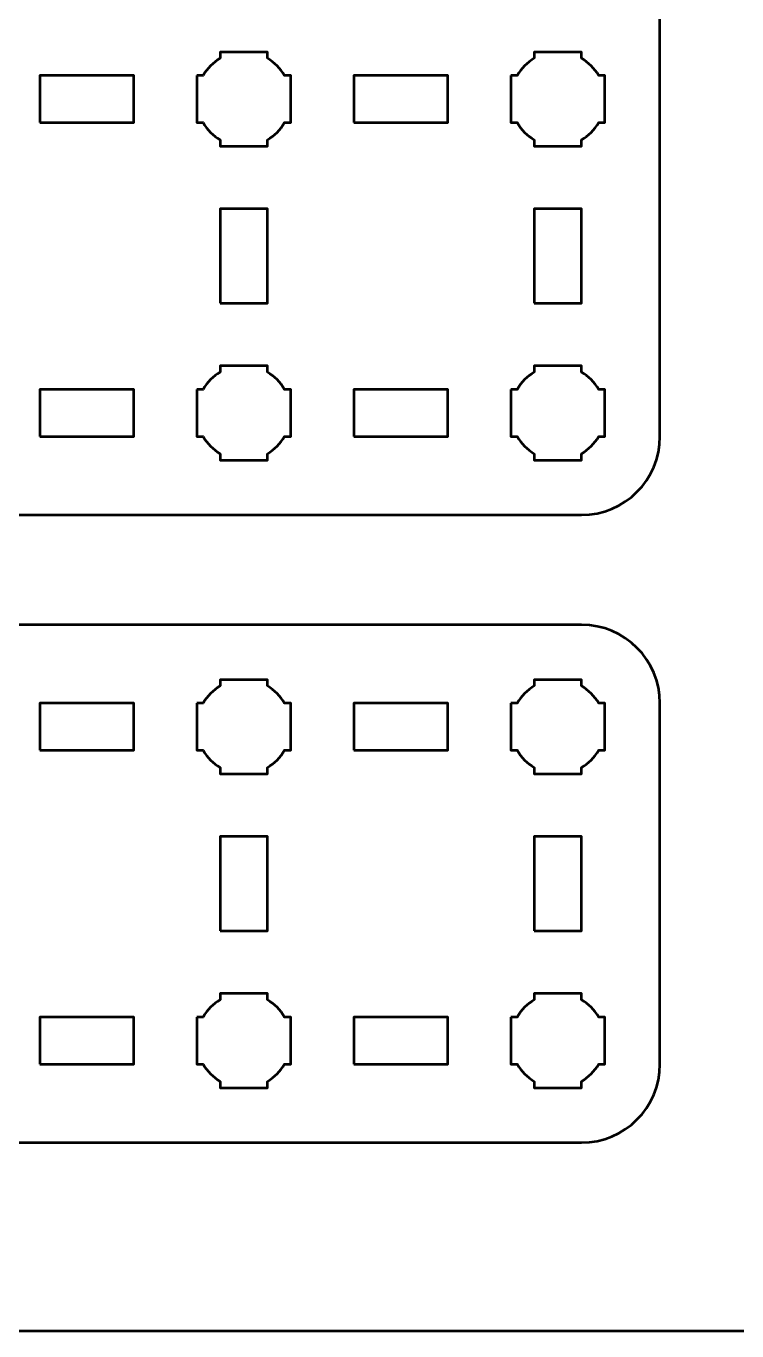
# Model space of a CAD drawing. Header units: centimetres. Extents: x -21 to 0, y -29.7 to 0.
# Drawn here: x -16.89 to -12.36, y -29.7 to -21.38 of the extents above; entities that cross this region are included whole.
import ezdxf

# ---------------------------------------------------------------- set-up
doc = ezdxf.new("R2010")
doc.units = ezdxf.units.CM
doc.header["$MEASUREMENT"] = 0
doc.layers.add('Layer 1', color=7, linetype='Continuous')

msp = doc.modelspace()

# ---------------------------------------------------------------- linework, layer by layer
at = {"layer": 'Layer 1', "lineweight": 53}
for points in [[(-16.8, -22), (-16.2, -22), (-16.2, -21.7), (-16.8, -21.7), (-16.8, -22)], [(-14.8, -22), (-14.2, -22), (-14.2, -21.7), (-14.8, -21.7), (-14.8, -22)], [(-15.65, -23.15), (-15.35, -23.15), (-15.35, -22.55), (-15.65, -22.55), (-15.65, -23.15)], [(-13.65, -23.15), (-13.35, -23.15), (-13.35, -22.55), (-13.65, -22.55), (-13.65, -23.15)], [(-16.8, -24), (-16.2, -24), (-16.2, -23.7), (-16.8, -23.7), (-16.8, -24)], [(-14.8, -24), (-14.2, -24), (-14.2, -23.7), (-14.8, -23.7), (-14.8, -24)], [(-16.8, -26), (-16.2, -26), (-16.2, -25.7), (-16.8, -25.7), (-16.8, -26)], [(-14.8, -26), (-14.2, -26), (-14.2, -25.7), (-14.8, -25.7), (-14.8, -26)], [(-15.65, -27.15), (-15.35, -27.15), (-15.35, -26.55), (-15.65, -26.55), (-15.65, -27.15)], [(-13.65, -27.15), (-13.35, -27.15), (-13.35, -26.55), (-13.65, -26.55), (-13.65, -27.15)], [(-16.8, -28), (-16.2, -28), (-16.2, -27.7), (-16.8, -27.7), (-16.8, -28)], [(-14.8, -28), (-14.2, -28), (-14.2, -27.7), (-14.8, -27.7), (-14.8, -28)]]:
    msp.add_lwpolyline(points, close=True, dxfattribs=at)
at = {"layer": 'Layer 1', "color": 1, "lineweight": 53}
msp.add_open_spline([(-21.00003, -29.19995), (-21.00003, -29.19995), (-21.00003, -5.89992), (-21.00003, -5.89992), (-21.00003, -5.89992), (-21.00003, -5.81709), (-20.93286, -5.74992), (-20.85003, -5.74992), (-20.85003, -5.74992), (-20.7672, -5.74992), (-20.70003, -5.68275), (-20.70003, -5.59992), (-20.70003, -5.59992), (-20.70003, -5.51709), (-20.7672, -5.44992), (-20.85003, -5.44992), (-20.85003, -5.44992), (-20.93286, -5.44992), (-21.00003, -5.38275), (-21.00003, -5.29992), (-21.00003, -5.29992), (-21.00003, -5.21709), (-20.93286, -5.14992), (-20.85003, -5.14992), (-20.85003, -5.14992), (-20.7672, -5.14992), (-20.70003, -5.08275), (-20.70003, -4.99992), (-20.70003, -4.99992), (-20.70003, -4.91709), (-20.7672, -4.84992), (-20.85003, -4.84992), (-20.85003, -4.84992), (-20.93286, -4.84992), (-21.00003, -4.78275), (-21.00003, -4.69992), (-21.00003, -4.69992), (-21.00003, -4.61709), (-20.93286, -4.54992), (-20.85003, -4.54992), (-20.85003, -4.54992), (-20.7672, -4.54992), (-20.70003, -4.48275), (-20.70003, -4.39992), (-20.70003, -4.39992), (-20.70003, -4.31709), (-20.7672, -4.24992), (-20.85003, -4.24992), (-20.85003, -4.24992), (-20.93286, -4.24992), (-21.00003, -4.18275), (-21.00003, -4.09992), (-21.00003, -4.09992), (-21.00003, -4.01709), (-20.93286, -3.94992), (-20.85003, -3.94992), (-20.85003, -3.94992), (-20.7672, -3.94992), (-20.70003, -3.88275), (-20.70003, -3.79992), (-20.70003, -3.79992), (-20.70003, -3.71709), (-20.7672, -3.64992), (-20.85003, -3.64992), (-20.85003, -3.64992), (-20.93286, -3.64992), (-21.00003, -3.58275), (-21.00003, -3.49992), (-21.00003, -3.49992), (-21.00003, -3.41709), (-20.93286, -3.34992), (-20.85003, -3.34992), (-20.85003, -3.34992), (-20.7672, -3.34992), (-20.70003, -3.28275), (-20.70003, -3.19992), (-20.70003, -3.19992), (-20.70003, -3.11709), (-20.7672, -3.04992), (-20.85003, -3.04992), (-20.85003, -3.04992), (-20.93286, -3.04992), (-21.00003, -2.98275), (-21.00003, -2.89992), (-21.00003, -2.89992), (-21.00003, -2.81709), (-20.93286, -2.74992), (-20.85003, -2.74992), (-20.85003, -2.74992), (-20.7672, -2.74992), (-20.70003, -2.68275), (-20.70003, -2.59992), (-20.70003, -2.59992), (-20.70003, -2.51709), (-20.7672, -2.44992), (-20.85003, -2.44992), (-20.85003, -2.44992), (-20.93286, -2.44992), (-21.00003, -2.38275), (-21.00003, -2.29992), (-21.00003, -2.29992), (-21.00003, -2.21709), (-20.93286, -2.14992), (-20.85003, -2.14992), (-20.85003, -2.14992), (-20.7672, -2.14992), (-20.70003, -2.08275), (-20.70003, -1.99992), (-20.70003, -1.99992), (-20.70003, -1.91709), (-20.7672, -1.84992), (-20.85003, -1.84992), (-20.85003, -1.84992), (-20.93286, -1.84992), (-21.00003, -1.78275), (-21.00003, -1.69992), (-21.00003, -1.69992), (-21.00003, -1.61709), (-20.93286, -1.54992), (-20.85003, -1.54992), (-20.85003, -1.54992), (-20.7672, -1.54992), (-20.70003, -1.48275), (-20.70003, -1.39992), (-20.70003, -1.39992), (-20.70003, -1.31709), (-20.7672, -1.24992), (-20.85003, -1.24992), (-20.85003, -1.24992), (-20.93286, -1.24992), (-21.00003, -1.18275), (-21.00003, -1.09992), (-21.00003, -1.09992), (-21.00003, -1.09992), (-21.00003, -0.49992), (-21.00003, -0.49992), (-21.00003, -0.49992), (-21.00003, -0.22295), (-20.77694, 0.00004), (-20.49994, 0.00004), (-20.49994, 0.00004), (-20.49994, 0.00004), (-0.50008, 0.00004), (-0.50008, 0.00004), (-0.50008, 0.00004), (-0.22294, 0.00004), (0.00002, -0.22295), (0.00002, -0.49992), (0.00002, -0.49992), (0.00002, -0.49992), (0.00002, -29.19995), (0.00002, -29.19995), (0.00002, -29.19995), (0.00002, -29.47695), (-0.22294, -29.70004), (-0.50008, -29.70004), (-0.50008, -29.70004), (-0.50008, -29.70004), (-20.49994, -29.70004), (-20.49994, -29.70004), (-20.49994, -29.70004), (-20.77694, -29.70004), (-21.00003, -29.47695), (-21.00003, -29.19995)], degree=3, knots=[0, 0, 0, 0, 0.0243902, 0.0243902, 0.0243902, 0.0243902, 0.0487805, 0.0487805, 0.0487805, 0.0487805, 0.0731707, 0.0731707, 0.0731707, 0.0731707, 0.097561, 0.097561, 0.097561, 0.097561, 0.1219512, 0.1219512, 0.1219512, 0.1219512, 0.1463415, 0.1463415, 0.1463415, 0.1463415, 0.1707317, 0.1707317, 0.1707317, 0.1707317, 0.195122, 0.195122, 0.195122, 0.195122, 0.2195122, 0.2195122, 0.2195122, 0.2195122, 0.2439024, 0.2439024, 0.2439024, 0.2439024, 0.2682927, 0.2682927, 0.2682927, 0.2682927, 0.2926829, 0.2926829, 0.2926829, 0.2926829, 0.3170732, 0.3170732, 0.3170732, 0.3170732, 0.3414634, 0.3414634, 0.3414634, 0.3414634, 0.3658537, 0.3658537, 0.3658537, 0.3658537, 0.3902439, 0.3902439, 0.3902439, 0.3902439, 0.4146341, 0.4146341, 0.4146341, 0.4146341, 0.4390244, 0.4390244, 0.4390244, 0.4390244, 0.4634146, 0.4634146, 0.4634146, 0.4634146, 0.4878049, 0.4878049, 0.4878049, 0.4878049, 0.5121951, 0.5121951, 0.5121951, 0.5121951, 0.5365854, 0.5365854, 0.5365854, 0.5365854, 0.5609756, 0.5609756, 0.5609756, 0.5609756, 0.5853659, 0.5853659, 0.5853659, 0.5853659, 0.6097561, 0.6097561, 0.6097561, 0.6097561, 0.6341463, 0.6341463, 0.6341463, 0.6341463, 0.6585366, 0.6585366, 0.6585366, 0.6585366, 0.6829268, 0.6829268, 0.6829268, 0.6829268, 0.7073171, 0.7073171, 0.7073171, 0.7073171, 0.7317073, 0.7317073, 0.7317073, 0.7317073, 0.7560976, 0.7560976, 0.7560976, 0.7560976, 0.7804878, 0.7804878, 0.7804878, 0.7804878, 0.804878, 0.804878, 0.804878, 0.804878, 0.8292683, 0.8292683, 0.8292683, 0.8292683, 0.8536585, 0.8536585, 0.8536585, 0.8536585, 0.8780488, 0.8780488, 0.8780488, 0.8780488, 0.902439, 0.902439, 0.902439, 0.902439, 0.9268293, 0.9268293, 0.9268293, 0.9268293, 0.9512195, 0.9512195, 0.9512195, 0.9512195, 0.9756098, 0.9756098, 0.9756098, 0.9756098, 1, 1, 1, 1], dxfattribs=at)
at = {"layer": 'Layer 1', "color": 3, "lineweight": 53}
for points in [[(-20.15, -24), (-20.15, -24), (-20.15, -17.7), (-20.15, -17.7), (-20.15, -17.7), (-20.15, -17.42391), (-19.92609, -17.2), (-19.65, -17.2), (-19.65, -17.2), (-19.65, -17.2), (-13.35, -17.2), (-13.35, -17.2), (-13.35, -17.2), (-13.07391, -17.2), (-12.85, -17.42391), (-12.85, -17.7), (-12.85, -17.7), (-12.85, -17.7), (-12.85, -24), (-12.85, -24), (-12.85, -24), (-12.85, -24.27609), (-13.07391, -24.5), (-13.35, -24.5), (-13.35, -24.5), (-13.35, -24.5), (-19.65, -24.5), (-19.65, -24.5), (-19.65, -24.5), (-19.92609, -24.5), (-20.15, -24.27609), (-20.15, -24)], [(-20.15, -28), (-20.15, -28), (-20.15, -25.7), (-20.15, -25.7), (-20.15, -25.7), (-20.15, -25.42391), (-19.92609, -25.2), (-19.65, -25.2), (-19.65, -25.2), (-19.65, -25.2), (-13.35, -25.2), (-13.35, -25.2), (-13.35, -25.2), (-13.07391, -25.2), (-12.85, -25.42391), (-12.85, -25.7), (-12.85, -25.7), (-12.85, -25.7), (-12.85, -28), (-12.85, -28), (-12.85, -28), (-12.85, -28.27609), (-13.07391, -28.5), (-13.35, -28.5), (-13.35, -28.5), (-13.35, -28.5), (-19.65, -28.5), (-19.65, -28.5), (-19.65, -28.5), (-19.92609, -28.5), (-20.15, -28.27609), (-20.15, -28)]]:
    msp.add_open_spline(points, degree=3, knots=[0, 0, 0, 0, 0.125, 0.125, 0.125, 0.125, 0.25, 0.25, 0.25, 0.25, 0.375, 0.375, 0.375, 0.375, 0.5, 0.5, 0.5, 0.5, 0.625, 0.625, 0.625, 0.625, 0.75, 0.75, 0.75, 0.75, 0.875, 0.875, 0.875, 0.875, 1, 1, 1, 1], dxfattribs=at)
at = {"layer": 'Layer 1', "lineweight": 53}
for points in [[(-15.8, -21.7), (-15.8, -21.7), (-15.75985, -21.7), (-15.75985, -21.7), (-15.75985, -21.7), (-15.7335, -21.65447), (-15.69553, -21.6165), (-15.65, -21.59015), (-15.65, -21.59015), (-15.65, -21.59015), (-15.65, -21.55), (-15.65, -21.55), (-15.65, -21.55), (-15.65, -21.55), (-15.5, -21.55), (-15.5, -21.55), (-15.5, -21.55), (-15.5, -21.55), (-15.35, -21.55), (-15.35, -21.55), (-15.35, -21.55), (-15.35, -21.55), (-15.35, -21.59015), (-15.35, -21.59015), (-15.35, -21.59015), (-15.30447, -21.6165), (-15.2665, -21.65447), (-15.24015, -21.7), (-15.24015, -21.7), (-15.24015, -21.7), (-15.2, -21.7), (-15.2, -21.7), (-15.2, -21.7), (-15.2, -21.7), (-15.2, -21.85), (-15.2, -21.85), (-15.2, -21.85), (-15.2, -21.85), (-15.2, -22), (-15.2, -22), (-15.2, -22), (-15.2, -22), (-15.24015, -22), (-15.24015, -22), (-15.24015, -22), (-15.2665, -22.04553), (-15.30447, -22.0835), (-15.35, -22.10985), (-15.35, -22.10985), (-15.35, -22.10985), (-15.35, -22.15), (-15.35, -22.15), (-15.35, -22.15), (-15.35, -22.15), (-15.5, -22.15), (-15.5, -22.15), (-15.5, -22.15), (-15.5, -22.15), (-15.65, -22.15), (-15.65, -22.15), (-15.65, -22.15), (-15.65, -22.15), (-15.65, -22.10985), (-15.65, -22.10985), (-15.65, -22.10985), (-15.69553, -22.0835), (-15.7335, -22.04553), (-15.75985, -22), (-15.75985, -22), (-15.75985, -22), (-15.8, -22), (-15.8, -22), (-15.8, -22), (-15.8, -22), (-15.8, -21.85), (-15.8, -21.85), (-15.8, -21.85), (-15.8, -21.85), (-15.8, -21.7), (-15.8, -21.7)], [(-13.8, -21.7), (-13.8, -21.7), (-13.75985, -21.7), (-13.75985, -21.7), (-13.75985, -21.7), (-13.7335, -21.65447), (-13.69553, -21.6165), (-13.65, -21.59015), (-13.65, -21.59015), (-13.65, -21.59015), (-13.65, -21.55), (-13.65, -21.55), (-13.65, -21.55), (-13.65, -21.55), (-13.5, -21.55), (-13.5, -21.55), (-13.5, -21.55), (-13.5, -21.55), (-13.35, -21.55), (-13.35, -21.55), (-13.35, -21.55), (-13.35, -21.55), (-13.35, -21.59015), (-13.35, -21.59015), (-13.35, -21.59015), (-13.30447, -21.6165), (-13.2665, -21.65447), (-13.24015, -21.7), (-13.24015, -21.7), (-13.24015, -21.7), (-13.2, -21.7), (-13.2, -21.7), (-13.2, -21.7), (-13.2, -21.7), (-13.2, -21.85), (-13.2, -21.85), (-13.2, -21.85), (-13.2, -21.85), (-13.2, -22), (-13.2, -22), (-13.2, -22), (-13.2, -22), (-13.24015, -22), (-13.24015, -22), (-13.24015, -22), (-13.2665, -22.04553), (-13.30447, -22.0835), (-13.35, -22.10985), (-13.35, -22.10985), (-13.35, -22.10985), (-13.35, -22.15), (-13.35, -22.15), (-13.35, -22.15), (-13.35, -22.15), (-13.5, -22.15), (-13.5, -22.15), (-13.5, -22.15), (-13.5, -22.15), (-13.65, -22.15), (-13.65, -22.15), (-13.65, -22.15), (-13.65, -22.15), (-13.65, -22.10985), (-13.65, -22.10985), (-13.65, -22.10985), (-13.69553, -22.0835), (-13.7335, -22.04553), (-13.75985, -22), (-13.75985, -22), (-13.75985, -22), (-13.8, -22), (-13.8, -22), (-13.8, -22), (-13.8, -22), (-13.8, -21.85), (-13.8, -21.85), (-13.8, -21.85), (-13.8, -21.85), (-13.8, -21.7), (-13.8, -21.7)], [(-15.8, -23.7), (-15.8, -23.7), (-15.75985, -23.7), (-15.75985, -23.7), (-15.75985, -23.7), (-15.7335, -23.65447), (-15.69553, -23.6165), (-15.65, -23.59015), (-15.65, -23.59015), (-15.65, -23.59015), (-15.65, -23.55), (-15.65, -23.55), (-15.65, -23.55), (-15.65, -23.55), (-15.5, -23.55), (-15.5, -23.55), (-15.5, -23.55), (-15.5, -23.55), (-15.35, -23.55), (-15.35, -23.55), (-15.35, -23.55), (-15.35, -23.55), (-15.35, -23.59015), (-15.35, -23.59015), (-15.35, -23.59015), (-15.30447, -23.6165), (-15.2665, -23.65447), (-15.24015, -23.7), (-15.24015, -23.7), (-15.24015, -23.7), (-15.2, -23.7), (-15.2, -23.7), (-15.2, -23.7), (-15.2, -23.7), (-15.2, -23.85), (-15.2, -23.85), (-15.2, -23.85), (-15.2, -23.85), (-15.2, -24), (-15.2, -24), (-15.2, -24), (-15.2, -24), (-15.24015, -24), (-15.24015, -24), (-15.24015, -24), (-15.2665, -24.04553), (-15.30447, -24.0835), (-15.35, -24.10985), (-15.35, -24.10985), (-15.35, -24.10985), (-15.35, -24.15), (-15.35, -24.15), (-15.35, -24.15), (-15.35, -24.15), (-15.5, -24.15), (-15.5, -24.15), (-15.5, -24.15), (-15.5, -24.15), (-15.65, -24.15), (-15.65, -24.15), (-15.65, -24.15), (-15.65, -24.15), (-15.65, -24.10985), (-15.65, -24.10985), (-15.65, -24.10985), (-15.69553, -24.0835), (-15.7335, -24.04553), (-15.75985, -24), (-15.75985, -24), (-15.75985, -24), (-15.8, -24), (-15.8, -24), (-15.8, -24), (-15.8, -24), (-15.8, -23.85), (-15.8, -23.85), (-15.8, -23.85), (-15.8, -23.85), (-15.8, -23.7), (-15.8, -23.7)], [(-13.8, -23.7), (-13.8, -23.7), (-13.75985, -23.7), (-13.75985, -23.7), (-13.75985, -23.7), (-13.7335, -23.65447), (-13.69553, -23.6165), (-13.65, -23.59015), (-13.65, -23.59015), (-13.65, -23.59015), (-13.65, -23.55), (-13.65, -23.55), (-13.65, -23.55), (-13.65, -23.55), (-13.5, -23.55), (-13.5, -23.55), (-13.5, -23.55), (-13.5, -23.55), (-13.35, -23.55), (-13.35, -23.55), (-13.35, -23.55), (-13.35, -23.55), (-13.35, -23.59015), (-13.35, -23.59015), (-13.35, -23.59015), (-13.30447, -23.6165), (-13.2665, -23.65447), (-13.24015, -23.7), (-13.24015, -23.7), (-13.24015, -23.7), (-13.2, -23.7), (-13.2, -23.7), (-13.2, -23.7), (-13.2, -23.7), (-13.2, -23.85), (-13.2, -23.85), (-13.2, -23.85), (-13.2, -23.85), (-13.2, -24), (-13.2, -24), (-13.2, -24), (-13.2, -24), (-13.24015, -24), (-13.24015, -24), (-13.24015, -24), (-13.2665, -24.04553), (-13.30447, -24.0835), (-13.35, -24.10985), (-13.35, -24.10985), (-13.35, -24.10985), (-13.35, -24.15), (-13.35, -24.15), (-13.35, -24.15), (-13.35, -24.15), (-13.5, -24.15), (-13.5, -24.15), (-13.5, -24.15), (-13.5, -24.15), (-13.65, -24.15), (-13.65, -24.15), (-13.65, -24.15), (-13.65, -24.15), (-13.65, -24.10985), (-13.65, -24.10985), (-13.65, -24.10985), (-13.69553, -24.0835), (-13.7335, -24.04553), (-13.75985, -24), (-13.75985, -24), (-13.75985, -24), (-13.8, -24), (-13.8, -24), (-13.8, -24), (-13.8, -24), (-13.8, -23.85), (-13.8, -23.85), (-13.8, -23.85), (-13.8, -23.85), (-13.8, -23.7), (-13.8, -23.7)], [(-15.8, -25.7), (-15.8, -25.7), (-15.75985, -25.7), (-15.75985, -25.7), (-15.75985, -25.7), (-15.7335, -25.65447), (-15.69553, -25.6165), (-15.65, -25.59015), (-15.65, -25.59015), (-15.65, -25.59015), (-15.65, -25.55), (-15.65, -25.55), (-15.65, -25.55), (-15.65, -25.55), (-15.5, -25.55), (-15.5, -25.55), (-15.5, -25.55), (-15.5, -25.55), (-15.35, -25.55), (-15.35, -25.55), (-15.35, -25.55), (-15.35, -25.55), (-15.35, -25.59015), (-15.35, -25.59015), (-15.35, -25.59015), (-15.30447, -25.6165), (-15.2665, -25.65447), (-15.24015, -25.7), (-15.24015, -25.7), (-15.24015, -25.7), (-15.2, -25.7), (-15.2, -25.7), (-15.2, -25.7), (-15.2, -25.7), (-15.2, -25.85), (-15.2, -25.85), (-15.2, -25.85), (-15.2, -25.85), (-15.2, -26), (-15.2, -26), (-15.2, -26), (-15.2, -26), (-15.24015, -26), (-15.24015, -26), (-15.24015, -26), (-15.2665, -26.04553), (-15.30447, -26.0835), (-15.35, -26.10985), (-15.35, -26.10985), (-15.35, -26.10985), (-15.35, -26.15), (-15.35, -26.15), (-15.35, -26.15), (-15.35, -26.15), (-15.5, -26.15), (-15.5, -26.15), (-15.5, -26.15), (-15.5, -26.15), (-15.65, -26.15), (-15.65, -26.15), (-15.65, -26.15), (-15.65, -26.15), (-15.65, -26.10985), (-15.65, -26.10985), (-15.65, -26.10985), (-15.69553, -26.0835), (-15.7335, -26.04553), (-15.75985, -26), (-15.75985, -26), (-15.75985, -26), (-15.8, -26), (-15.8, -26), (-15.8, -26), (-15.8, -26), (-15.8, -25.85), (-15.8, -25.85), (-15.8, -25.85), (-15.8, -25.85), (-15.8, -25.7), (-15.8, -25.7)], [(-13.8, -25.7), (-13.8, -25.7), (-13.75985, -25.7), (-13.75985, -25.7), (-13.75985, -25.7), (-13.7335, -25.65447), (-13.69553, -25.6165), (-13.65, -25.59015), (-13.65, -25.59015), (-13.65, -25.59015), (-13.65, -25.55), (-13.65, -25.55), (-13.65, -25.55), (-13.65, -25.55), (-13.5, -25.55), (-13.5, -25.55), (-13.5, -25.55), (-13.5, -25.55), (-13.35, -25.55), (-13.35, -25.55), (-13.35, -25.55), (-13.35, -25.55), (-13.35, -25.59015), (-13.35, -25.59015), (-13.35, -25.59015), (-13.30447, -25.6165), (-13.2665, -25.65447), (-13.24015, -25.7), (-13.24015, -25.7), (-13.24015, -25.7), (-13.2, -25.7), (-13.2, -25.7), (-13.2, -25.7), (-13.2, -25.7), (-13.2, -25.85), (-13.2, -25.85), (-13.2, -25.85), (-13.2, -25.85), (-13.2, -26), (-13.2, -26), (-13.2, -26), (-13.2, -26), (-13.24015, -26), (-13.24015, -26), (-13.24015, -26), (-13.2665, -26.04553), (-13.30447, -26.0835), (-13.35, -26.10985), (-13.35, -26.10985), (-13.35, -26.10985), (-13.35, -26.15), (-13.35, -26.15), (-13.35, -26.15), (-13.35, -26.15), (-13.5, -26.15), (-13.5, -26.15), (-13.5, -26.15), (-13.5, -26.15), (-13.65, -26.15), (-13.65, -26.15), (-13.65, -26.15), (-13.65, -26.15), (-13.65, -26.10985), (-13.65, -26.10985), (-13.65, -26.10985), (-13.69553, -26.0835), (-13.7335, -26.04553), (-13.75985, -26), (-13.75985, -26), (-13.75985, -26), (-13.8, -26), (-13.8, -26), (-13.8, -26), (-13.8, -26), (-13.8, -25.85), (-13.8, -25.85), (-13.8, -25.85), (-13.8, -25.85), (-13.8, -25.7), (-13.8, -25.7)], [(-15.8, -27.7), (-15.8, -27.7), (-15.75985, -27.7), (-15.75985, -27.7), (-15.75985, -27.7), (-15.7335, -27.65447), (-15.69553, -27.6165), (-15.65, -27.59015), (-15.65, -27.59015), (-15.65, -27.59015), (-15.65, -27.55), (-15.65, -27.55), (-15.65, -27.55), (-15.65, -27.55), (-15.5, -27.55), (-15.5, -27.55), (-15.5, -27.55), (-15.5, -27.55), (-15.35, -27.55), (-15.35, -27.55), (-15.35, -27.55), (-15.35, -27.55), (-15.35, -27.59015), (-15.35, -27.59015), (-15.35, -27.59015), (-15.30447, -27.6165), (-15.2665, -27.65447), (-15.24015, -27.7), (-15.24015, -27.7), (-15.24015, -27.7), (-15.2, -27.7), (-15.2, -27.7), (-15.2, -27.7), (-15.2, -27.7), (-15.2, -27.85), (-15.2, -27.85), (-15.2, -27.85), (-15.2, -27.85), (-15.2, -28), (-15.2, -28), (-15.2, -28), (-15.2, -28), (-15.24015, -28), (-15.24015, -28), (-15.24015, -28), (-15.2665, -28.04553), (-15.30447, -28.0835), (-15.35, -28.10985), (-15.35, -28.10985), (-15.35, -28.10985), (-15.35, -28.15), (-15.35, -28.15), (-15.35, -28.15), (-15.35, -28.15), (-15.5, -28.15), (-15.5, -28.15), (-15.5, -28.15), (-15.5, -28.15), (-15.65, -28.15), (-15.65, -28.15), (-15.65, -28.15), (-15.65, -28.15), (-15.65, -28.10985), (-15.65, -28.10985), (-15.65, -28.10985), (-15.69553, -28.0835), (-15.7335, -28.04553), (-15.75985, -28), (-15.75985, -28), (-15.75985, -28), (-15.8, -28), (-15.8, -28), (-15.8, -28), (-15.8, -28), (-15.8, -27.85), (-15.8, -27.85), (-15.8, -27.85), (-15.8, -27.85), (-15.8, -27.7), (-15.8, -27.7)], [(-13.8, -27.7), (-13.8, -27.7), (-13.75985, -27.7), (-13.75985, -27.7), (-13.75985, -27.7), (-13.7335, -27.65447), (-13.69553, -27.6165), (-13.65, -27.59015), (-13.65, -27.59015), (-13.65, -27.59015), (-13.65, -27.55), (-13.65, -27.55), (-13.65, -27.55), (-13.65, -27.55), (-13.5, -27.55), (-13.5, -27.55), (-13.5, -27.55), (-13.5, -27.55), (-13.35, -27.55), (-13.35, -27.55), (-13.35, -27.55), (-13.35, -27.55), (-13.35, -27.59015), (-13.35, -27.59015), (-13.35, -27.59015), (-13.30447, -27.6165), (-13.2665, -27.65447), (-13.24015, -27.7), (-13.24015, -27.7), (-13.24015, -27.7), (-13.2, -27.7), (-13.2, -27.7), (-13.2, -27.7), (-13.2, -27.7), (-13.2, -27.85), (-13.2, -27.85), (-13.2, -27.85), (-13.2, -27.85), (-13.2, -28), (-13.2, -28), (-13.2, -28), (-13.2, -28), (-13.24015, -28), (-13.24015, -28), (-13.24015, -28), (-13.2665, -28.04553), (-13.30447, -28.0835), (-13.35, -28.10985), (-13.35, -28.10985), (-13.35, -28.10985), (-13.35, -28.15), (-13.35, -28.15), (-13.35, -28.15), (-13.35, -28.15), (-13.5, -28.15), (-13.5, -28.15), (-13.5, -28.15), (-13.5, -28.15), (-13.65, -28.15), (-13.65, -28.15), (-13.65, -28.15), (-13.65, -28.15), (-13.65, -28.10985), (-13.65, -28.10985), (-13.65, -28.10985), (-13.69553, -28.0835), (-13.7335, -28.04553), (-13.75985, -28), (-13.75985, -28), (-13.75985, -28), (-13.8, -28), (-13.8, -28), (-13.8, -28), (-13.8, -28), (-13.8, -27.85), (-13.8, -27.85), (-13.8, -27.85), (-13.8, -27.85), (-13.8, -27.7), (-13.8, -27.7)]]:
    msp.add_open_spline(points, degree=3, knots=[0, 0, 0, 0, 0.05, 0.05, 0.05, 0.05, 0.1, 0.1, 0.1, 0.1, 0.15, 0.15, 0.15, 0.15, 0.2, 0.2, 0.2, 0.2, 0.25, 0.25, 0.25, 0.25, 0.3, 0.3, 0.3, 0.3, 0.35, 0.35, 0.35, 0.35, 0.4, 0.4, 0.4, 0.4, 0.45, 0.45, 0.45, 0.45, 0.5, 0.5, 0.5, 0.5, 0.55, 0.55, 0.55, 0.55, 0.6, 0.6, 0.6, 0.6, 0.65, 0.65, 0.65, 0.65, 0.7, 0.7, 0.7, 0.7, 0.75, 0.75, 0.75, 0.75, 0.8, 0.8, 0.8, 0.8, 0.85, 0.85, 0.85, 0.85, 0.9, 0.9, 0.9, 0.9, 0.95, 0.95, 0.95, 0.95, 1, 1, 1, 1], dxfattribs=at)

doc.saveas('drawing.dxf')
